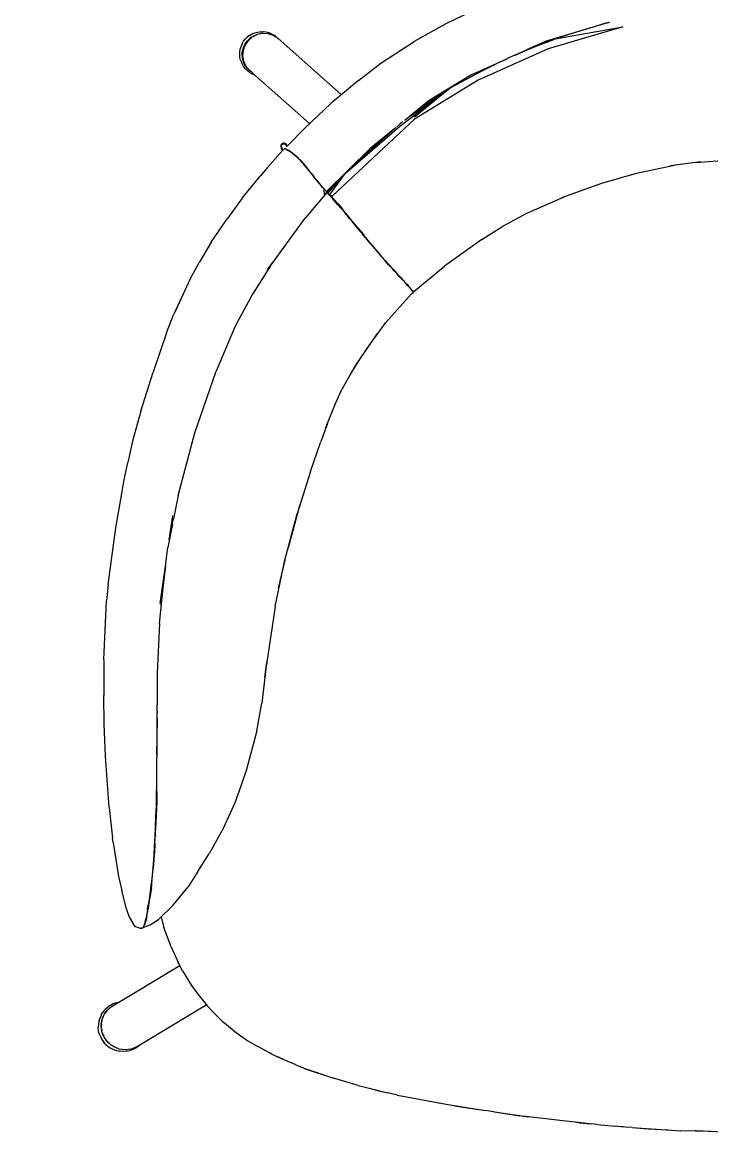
# Model space of a CAD drawing. Header units: millimetres. Extents: x 7998 to 72132, y -12523 to 5591.
# Drawn here: x 64882.3 to 64918.7, y -9556.4 to -9497.7 of the extents above; entities that cross this region are included whole.
import ezdxf
from ezdxf import colors
from ezdxf.entities.mleader import LeaderData, LeaderLine
from ezdxf.math import Vec2, Vec3

# ---------------------------------------------------------------- set-up
doc = ezdxf.new("R2010")
doc.units = ezdxf.units.MM
doc.layers.add('Xray_Furniture Temporary', color=23, linetype='Continuous', lineweight=15)
doc.layers.add('Xray_Text', color=253, linetype='Continuous', lineweight=20)
doc.styles.get("Standard").update_dxf_attribs({"font": 'arial.ttf'})

msp = doc.modelspace()

# ---------------------------------------------------------------- linework, layer by layer
at = {"layer": 'Xray_Furniture Temporary', "lineweight": 0}
for p, q in [((64906.47, -9496.94), (64904.677, -9497.801)), ((64904.677, -9497.801), (64902.997, -9498.73)), ((64913.221, -9497.742), (64909.968, -9498.71)), ((64914.018, -9497.947), (64910.078, -9499.11)), ((64910.444, -9498.59), (64914.018, -9497.947)), ((64912.458, -9497.969), (64910.7, -9498.508)), ((64913.058, -9497.784), (64912.458, -9497.969)), ((64913.098, -9497.77), (64913.058, -9497.784)), ((64913.164, -9497.75), (64913.098, -9497.77)), ((64913.164, -9497.75), (64913.206, -9497.739)), ((64913.206, -9497.739), (64913.266, -9497.725)), ((64913.294, -9497.72), (64913.266, -9497.725)), ((64913.313, -9497.715), (64913.294, -9497.72)), ((64893.905, -9498.846), (64893.98, -9498.719)), ((64893.98, -9498.719), (64894.071, -9498.603)), ((64894.202, -9498.707), (64894.051, -9498.931)), ((64894.071, -9498.603), (64894.176, -9498.5)), ((64894.101, -9498.809), (64894.189, -9498.696)), ((64894.115, -9498.818), (64894.195, -9498.701)), ((64894.202, -9498.707), (64894.115, -9498.818)), ((64894.293, -9498.41), (64894.176, -9498.5)), ((64894.189, -9498.696), (64894.291, -9498.595)), ((64894.189, -9498.696), (64894.195, -9498.701)), ((64894.195, -9498.701), (64894.233, -9498.668)), ((64894.21, -9498.699), (64894.202, -9498.707)), ((64894.217, -9498.689), (64894.21, -9498.699)), ((64894.233, -9498.668), (64894.217, -9498.689)), ((64894.291, -9498.595), (64894.233, -9498.668)), ((64894.233, -9498.668), (64894.302, -9498.608)), ((64894.302, -9498.608), (64894.246, -9498.663)), ((64894.405, -9498.508), (64894.291, -9498.595)), ((64894.291, -9498.595), (64894.372, -9498.548)), ((64894.291, -9498.595), (64894.302, -9498.608)), ((64894.301, -9498.405), (64894.293, -9498.41)), ((64894.301, -9498.405), (64894.431, -9498.33)), ((64894.357, -9498.566), (64894.302, -9498.608)), ((64894.357, -9498.566), (64894.372, -9498.548)), ((64894.372, -9498.548), (64894.41, -9498.515)), ((64894.405, -9498.508), (64894.529, -9498.437)), ((64894.41, -9498.515), (64894.405, -9498.508)), ((64894.41, -9498.515), (64894.423, -9498.508)), ((64894.439, -9498.495), (64894.423, -9498.508)), ((64894.431, -9498.33), (64894.569, -9498.272)), ((64894.66, -9498.382), (64894.439, -9498.495)), ((64894.529, -9498.437), (64894.477, -9498.476)), ((64894.529, -9498.437), (64894.66, -9498.382)), ((64894.529, -9498.437), (64894.587, -9498.42)), ((64894.534, -9498.447), (64894.529, -9498.437)), ((64894.569, -9498.272), (64894.713, -9498.233)), ((64894.66, -9498.382), (64894.668, -9498.38)), ((64894.701, -9498.363), (64894.668, -9498.38)), ((64894.987, -9498.302), (64894.701, -9498.363)), ((64894.713, -9498.233), (64894.86, -9498.213)), ((64894.88, -9498.213), (64894.86, -9498.213)), ((64894.88, -9498.213), (64895.009, -9498.212)), ((64895.276, -9498.316), (64894.987, -9498.302)), ((64895.03, -9498.212), (64895.009, -9498.212)), ((64895.178, -9498.231), (64895.03, -9498.212)), ((64895.322, -9498.27), (64895.178, -9498.231)), ((64895.549, -9498.404), (64895.276, -9498.316)), ((64895.342, -9498.277), (64895.322, -9498.27)), ((64895.342, -9498.277), (64895.48, -9498.334)), ((64895.609, -9498.41), (64895.48, -9498.334)), ((64895.787, -9498.561), (64895.549, -9498.404)), ((64895.609, -9498.41), (64895.624, -9498.42)), ((64895.624, -9498.42), (64895.742, -9498.512)), ((64895.742, -9498.512), (64895.787, -9498.561)), ((64895.787, -9498.561), (64899.147, -9501.549)), ((64901.237, -9499.879), (64902.997, -9498.73)), ((64909.968, -9498.71), (64908.935, -9499.177)), ((64910.32, -9498.638), (64909.799, -9498.83)), ((64910.02, -9498.758), (64910.32, -9498.638)), ((64910.362, -9498.623), (64910.444, -9498.59)), ((64910.482, -9498.579), (64910.444, -9498.59)), ((64910.697, -9498.499), (64910.494, -9498.574)), ((64910.638, -9498.53), (64910.494, -9498.574)), ((64910.638, -9498.53), (64910.7, -9498.508)), ((64910.875, -9498.44), (64910.697, -9498.499)), ((64910.7, -9498.508), (64911.135, -9498.363)), ((64893.775, -9499.431), (64893.778, -9499.282)), ((64893.778, -9499.282), (64893.801, -9499.133)), ((64893.801, -9499.133), (64893.805, -9499.122)), ((64893.846, -9498.981), (64893.805, -9499.122)), ((64893.905, -9498.846), (64893.846, -9498.981)), ((64893.909, -9499.341), (64893.93, -9499.201)), ((64893.909, -9499.341), (64893.934, -9499.252)), ((64893.926, -9499.342), (64893.938, -9499.202)), ((64893.947, -9499.204), (64893.926, -9499.342)), ((64893.953, -9499.214), (64893.929, -9499.495)), ((64893.93, -9499.201), (64893.97, -9499.063)), ((64893.93, -9499.201), (64893.938, -9499.202)), ((64893.938, -9499.202), (64894.035, -9498.936)), ((64893.986, -9499.069), (64893.947, -9499.204)), ((64894.051, -9498.931), (64893.953, -9499.206)), ((64893.953, -9499.206), (64893.953, -9499.214)), ((64893.97, -9499.063), (64893.955, -9499.155)), ((64894.028, -9498.932), (64893.97, -9499.063)), ((64893.97, -9499.063), (64894.018, -9498.982)), ((64893.97, -9499.063), (64893.986, -9499.069)), ((64894.043, -9498.94), (64893.986, -9499.069)), ((64894.028, -9498.932), (64894.101, -9498.809)), ((64894.035, -9498.936), (64894.028, -9498.932)), ((64894.035, -9498.936), (64894.115, -9498.818)), ((64894.051, -9498.931), (64894.043, -9498.94)), ((64894.115, -9498.818), (64894.051, -9498.931)), ((64894.101, -9498.809), (64894.063, -9498.895)), ((64894.101, -9498.809), (64894.166, -9498.743)), ((64894.115, -9498.818), (64894.101, -9498.809)), ((64910.078, -9499.11), (64906.374, -9500.78)), ((64908.341, -9499.445), (64908.938, -9499.185)), ((64908.908, -9499.189), (64908.341, -9499.445)), ((64908.935, -9499.177), (64908.908, -9499.189)), ((64909.799, -9498.83), (64908.935, -9499.177)), ((64908.938, -9499.185), (64909.801, -9498.838)), ((64909.801, -9498.838), (64910.02, -9498.758)), ((64893.79, -9499.579), (64893.775, -9499.431)), ((64893.825, -9499.723), (64893.79, -9499.579)), ((64893.83, -9499.743), (64893.825, -9499.723)), ((64893.83, -9499.743), (64893.885, -9499.883)), ((64893.956, -9500.014), (64893.885, -9499.883)), ((64893.905, -9499.483), (64893.909, -9499.341)), ((64893.905, -9499.483), (64893.92, -9499.624)), ((64893.913, -9499.483), (64893.905, -9499.483)), ((64893.926, -9499.342), (64893.909, -9499.341)), ((64893.909, -9499.341), (64893.918, -9499.434)), ((64893.913, -9499.483), (64893.926, -9499.342)), ((64893.937, -9499.621), (64893.913, -9499.483)), ((64893.92, -9499.624), (64893.922, -9499.531)), ((64893.92, -9499.624), (64893.937, -9499.621)), ((64893.953, -9499.761), (64893.92, -9499.624)), ((64893.92, -9499.624), (64893.952, -9499.709)), ((64893.926, -9499.342), (64893.922, -9499.482)), ((64893.922, -9499.482), (64893.937, -9499.621)), ((64893.929, -9499.495), (64893.976, -9499.77)), ((64893.937, -9499.621), (64893.96, -9499.718)), ((64893.96, -9499.758), (64893.937, -9499.621)), ((64893.953, -9499.761), (64893.96, -9499.758)), ((64894.004, -9499.892), (64893.953, -9499.761)), ((64894.019, -9499.884), (64893.96, -9499.758)), ((64893.976, -9499.77), (64893.98, -9499.777)), ((64893.98, -9499.777), (64894.019, -9499.884)), ((64893.98, -9499.777), (64894.086, -9500.005)), ((64894.004, -9499.892), (64893.981, -9499.803)), ((64894.019, -9499.884), (64894.004, -9499.892)), ((64894.071, -9500.014), (64894.004, -9499.892)), ((64894.004, -9499.892), (64894.057, -9499.966)), ((64894.019, -9499.884), (64894.086, -9500.005)), ((64894.078, -9500.01), (64894.019, -9499.884)), ((64900.057, -9500.786), (64901.237, -9499.879)), ((64907.327, -9499.904), (64905.987, -9500.509)), ((64907.327, -9499.904), (64906.589, -9500.274)), ((64907.358, -9499.889), (64907.327, -9499.904)), ((64907.432, -9499.862), (64907.33, -9499.912)), ((64907.87, -9499.658), (64907.358, -9499.889)), ((64907.512, -9499.826), (64907.432, -9499.862)), ((64907.512, -9499.826), (64907.87, -9499.658)), ((64907.87, -9499.658), (64907.889, -9499.649)), ((64907.889, -9499.649), (64907.902, -9499.644)), ((64907.902, -9499.644), (64907.918, -9499.636)), ((64908.32, -9499.455), (64907.918, -9499.636)), ((64893.968, -9500.031), (64893.956, -9500.014)), ((64894.057, -9500.151), (64893.968, -9500.031)), ((64894.161, -9500.259), (64894.057, -9500.151)), ((64894.078, -9500.01), (64894.071, -9500.014)), ((64894.071, -9500.014), (64894.154, -9500.127)), ((64894.094, -9500.022), (64894.078, -9500.01)), ((64894.086, -9500.005), (64894.094, -9500.022)), ((64894.094, -9500.022), (64894.099, -9500.023)), ((64894.099, -9500.023), (64894.104, -9500.034)), ((64894.109, -9500.047), (64894.104, -9500.034)), ((64894.121, -9500.053), (64894.109, -9500.047)), ((64894.154, -9500.127), (64894.109, -9500.047)), ((64894.167, -9500.115), (64894.121, -9500.053)), ((64894.154, -9500.127), (64894.167, -9500.115)), ((64894.251, -9500.227), (64894.154, -9500.127)), ((64894.154, -9500.127), (64894.224, -9500.183)), ((64894.175, -9500.27), (64894.161, -9500.259)), ((64894.211, -9500.161), (64894.167, -9500.115)), ((64894.293, -9500.363), (64894.175, -9500.27)), ((64894.224, -9500.183), (64894.211, -9500.161)), ((64894.256, -9500.221), (64894.224, -9500.183)), ((64894.251, -9500.227), (64894.256, -9500.221)), ((64894.36, -9500.313), (64894.251, -9500.227)), ((64894.272, -9500.233), (64894.256, -9500.221)), ((64894.262, -9500.214), (64894.291, -9500.247)), ((64894.272, -9500.233), (64894.291, -9500.247)), ((64894.291, -9500.247), (64894.36, -9500.313)), ((64894.422, -9500.438), (64894.293, -9500.363)), ((64894.36, -9500.313), (64894.329, -9500.281)), ((64894.362, -9500.31), (64894.36, -9500.313)), ((64894.373, -9500.32), (64894.36, -9500.313)), ((64894.36, -9500.313), (64894.369, -9500.316)), ((64894.373, -9500.32), (64894.572, -9500.502)), ((64894.434, -9500.444), (64894.422, -9500.438)), ((64894.434, -9500.444), (64894.572, -9500.502)), ((64904.933, -9501.169), (64906.593, -9500.282)), ((64906.589, -9500.274), (64905.9, -9500.644)), ((64906.593, -9500.282), (64907.33, -9499.912)), ((64894.572, -9500.502), (64894.579, -9500.504)), ((64894.579, -9500.504), (64897.466, -9503.072)), ((64900.057, -9500.786), (64898.599, -9502.008)), ((64906.374, -9500.78), (64903.016, -9502.843)), ((64905.987, -9500.509), (64903.795, -9501.856)), ((64905.693, -9500.763), (64905.9, -9500.644)), ((64902.222, -9503.219), (64904.933, -9501.169)), ((64904.933, -9501.169), (64903.012, -9502.728)), ((64903.607, -9502.093), (64904.933, -9501.169)), ((64903.795, -9501.856), (64904.673, -9501.35)), ((64904.29, -9501.618), (64904.12, -9501.728)), ((64898.599, -9502.008), (64897.238, -9503.287)), ((64903.795, -9501.856), (64902.542, -9502.874)), ((64903.795, -9501.856), (64902.703, -9502.756)), ((64903.602, -9502.086), (64903.113, -9502.444)), ((64903.118, -9502.451), (64903.607, -9502.093)), ((64904.12, -9501.728), (64903.602, -9502.086)), ((64902.7, -9502.758), (64902.633, -9502.807)), ((64902.822, -9502.669), (64902.703, -9502.756)), ((64903.113, -9502.444), (64902.83, -9502.663)), ((64903.106, -9502.46), (64902.83, -9502.663)), ((64903.106, -9502.46), (64903.118, -9502.451)), ((64897.238, -9503.287), (64896.258, -9504.285)), ((64903.016, -9502.843), (64898.659, -9506.902)), ((64899.365, -9505.688), (64902.222, -9503.219)), ((64901.983, -9503.327), (64900.653, -9504.401)), ((64901.983, -9503.327), (64901.565, -9503.7)), ((64902.02, -9503.295), (64901.983, -9503.327)), ((64902.031, -9503.285), (64902.02, -9503.295)), ((64902.252, -9503.087), (64902.077, -9503.243)), ((64902.388, -9502.987), (64902.252, -9503.087)), ((64902.542, -9502.874), (64902.486, -9502.916)), ((64901.32, -9503.911), (64900.89, -9504.291)), ((64901.558, -9503.706), (64900.895, -9504.298)), ((64901.565, -9503.7), (64901.32, -9503.911)), ((64901.565, -9503.7), (64901.568, -9503.703)), ((64895.247, -9505.401), (64896.059, -9504.481)), ((64895.951, -9504.237), (64895.949, -9504.304)), ((64895.949, -9504.304), (64895.969, -9504.373)), ((64895.974, -9504.177), (64895.951, -9504.237)), ((64895.969, -9504.373), (64895.996, -9504.437)), ((64895.969, -9504.373), (64896.014, -9504.438)), ((64896.015, -9504.132), (64895.974, -9504.177)), ((64895.988, -9504.299), (64895.99, -9504.244)), ((64896.005, -9504.356), (64895.988, -9504.299)), ((64895.99, -9504.244), (64896.008, -9504.197)), ((64895.996, -9504.437), (64896.025, -9504.5)), ((64896.032, -9504.419), (64896.005, -9504.356)), ((64896.045, -9504.412), (64896.005, -9504.356)), ((64896.008, -9504.197), (64896.038, -9504.164)), ((64896.014, -9504.438), (64896.059, -9504.481)), ((64896.07, -9504.107), (64896.015, -9504.132)), ((64896.025, -9504.5), (64896.031, -9504.513)), ((64896.033, -9504.422), (64896.032, -9504.419)), ((64896.038, -9504.164), (64896.078, -9504.145)), ((64896.087, -9504.453), (64896.045, -9504.412)), ((64896.132, -9504.104), (64896.07, -9504.107)), ((64896.078, -9504.145), (64896.126, -9504.143)), ((64896.163, -9504.384), (64896.087, -9504.453)), ((64896.095, -9504.545), (64896.093, -9504.542)), ((64896.126, -9504.143), (64896.173, -9504.159)), ((64896.194, -9504.125), (64896.132, -9504.104)), ((64896.163, -9504.384), (64896.172, -9504.389)), ((64896.172, -9504.389), (64896.168, -9504.377)), ((64896.201, -9504.408), (64896.168, -9504.377)), ((64896.173, -9504.159), (64896.215, -9504.194)), ((64896.246, -9504.17), (64896.194, -9504.125)), ((64896.205, -9504.409), (64896.201, -9504.408)), ((64896.226, -9504.418), (64896.205, -9504.409)), ((64896.215, -9504.194), (64896.245, -9504.257)), ((64896.254, -9504.432), (64896.226, -9504.418)), ((64896.226, -9504.418), (64896.299, -9504.47)), ((64896.245, -9504.257), (64896.258, -9504.285)), ((64896.245, -9504.257), (64896.254, -9504.289)), ((64896.282, -9504.242), (64896.246, -9504.17)), ((64896.288, -9504.451), (64896.254, -9504.432)), ((64896.288, -9504.255), (64896.282, -9504.242)), ((64896.295, -9504.456), (64896.288, -9504.451)), ((64896.295, -9504.456), (64896.299, -9504.47)), ((64896.299, -9504.47), (64896.349, -9504.502)), ((64896.345, -9504.485), (64896.329, -9504.475)), ((64896.349, -9504.502), (64896.345, -9504.485)), ((64896.385, -9504.495), (64896.353, -9504.47)), ((64896.427, -9504.538), (64896.376, -9504.505)), ((64896.411, -9504.545), (64896.376, -9504.519)), ((64896.385, -9504.495), (64896.396, -9504.506)), ((64896.45, -9504.544), (64896.396, -9504.506)), ((64896.463, -9504.58), (64896.411, -9504.545)), ((64896.435, -9504.544), (64896.427, -9504.538)), ((64896.435, -9504.544), (64896.443, -9504.556)), ((64896.443, -9504.544), (64896.45, -9504.544)), ((64896.443, -9504.556), (64896.46, -9504.564)), ((64896.461, -9504.568), (64896.443, -9504.556)), ((64896.586, -9504.646), (64896.45, -9504.544)), ((64896.482, -9504.576), (64896.46, -9504.564)), ((64896.484, -9504.589), (64896.461, -9504.572)), ((64896.464, -9504.585), (64896.463, -9504.58)), ((64896.466, -9504.583), (64896.463, -9504.58)), ((64896.484, -9504.589), (64896.466, -9504.583)), ((64896.484, -9504.589), (64896.471, -9504.591)), ((64896.54, -9504.618), (64896.482, -9504.576)), ((64896.495, -9504.599), (64896.488, -9504.593)), ((64896.525, -9504.625), (64896.495, -9504.599)), ((64900.653, -9504.401), (64898.373, -9506.645)), ((64900.89, -9504.291), (64900.47, -9504.674)), ((64900.475, -9504.681), (64900.895, -9504.298)), ((64896.525, -9504.625), (64896.53, -9504.629)), ((64896.53, -9504.629), (64896.536, -9504.634)), ((64896.541, -9504.643), (64896.536, -9504.634)), ((64896.546, -9504.623), (64896.54, -9504.618)), ((64896.586, -9504.671), (64896.541, -9504.643)), ((64896.586, -9504.646), (64896.546, -9504.623)), ((64896.603, -9504.681), (64896.586, -9504.671)), ((64896.601, -9504.664), (64896.59, -9504.654)), ((64896.59, -9504.654), (64896.603, -9504.681)), ((64896.664, -9504.714), (64896.601, -9504.664)), ((64896.603, -9504.681), (64896.607, -9504.693)), ((64896.648, -9504.72), (64896.607, -9504.693)), ((64896.711, -9504.773), (64896.648, -9504.72)), ((64896.727, -9504.766), (64896.664, -9504.714)), ((64896.664, -9504.714), (64896.761, -9504.778)), ((64896.776, -9504.829), (64896.711, -9504.773)), ((64896.791, -9504.823), (64896.727, -9504.766)), ((64896.761, -9504.778), (64896.857, -9504.883)), ((64896.842, -9504.89), (64896.776, -9504.829)), ((64896.857, -9504.883), (64896.791, -9504.823)), ((64896.91, -9504.956), (64896.842, -9504.89)), ((64896.925, -9504.949), (64896.857, -9504.883)), ((64896.98, -9505.026), (64896.91, -9504.956)), ((64896.953, -9504.977), (64896.925, -9504.949)), ((64896.953, -9504.977), (64897.039, -9505.066)), ((64897.052, -9505.103), (64896.98, -9505.026)), ((64897.068, -9505.097), (64897.039, -9505.066)), ((64897.127, -9505.186), (64897.052, -9505.103)), ((64897.143, -9505.18), (64897.068, -9505.097)), ((64897.206, -9505.277), (64897.127, -9505.186)), ((64897.221, -9505.27), (64897.143, -9505.18)), ((64897.174, -9505.206), (64897.143, -9505.18)), ((64900.119, -9505.003), (64899.878, -9505.218)), ((64900.47, -9504.674), (64900.119, -9505.003)), ((64900.475, -9504.681), (64900.119, -9505.003)), ((64918.137, -9505.095), (64916.667, -9505.294)), ((64917.889, -9505.129), (64919.491, -9505.014)), ((64895.247, -9505.401), (64894.864, -9505.857)), ((64897.221, -9505.27), (64897.174, -9505.206)), ((64897.288, -9505.374), (64897.206, -9505.277)), ((64897.262, -9505.318), (64897.221, -9505.27)), ((64897.786, -9505.987), (64897.262, -9505.318)), ((64897.372, -9505.477), (64897.288, -9505.374)), ((64897.458, -9505.584), (64897.372, -9505.477)), ((64897.544, -9505.692), (64897.458, -9505.584)), ((64897.544, -9505.692), (64897.712, -9505.905)), ((64898.532, -9506.824), (64899.365, -9505.688)), ((64898.864, -9506.23), (64899.365, -9505.688)), ((64899.09, -9506.008), (64899.365, -9505.688)), ((64899.878, -9505.218), (64899.365, -9505.688)), ((64899.878, -9505.218), (64899.883, -9505.221)), ((64912.921, -9506.222), (64914.75, -9505.691)), ((64914.75, -9505.691), (64916.667, -9505.294)), ((64917.058, -9505.241), (64916.496, -9505.329)), ((64893.914, -9507.014), (64894.864, -9505.857)), ((64897.778, -9505.995), (64897.712, -9505.905)), ((64897.786, -9505.987), (64897.778, -9505.995)), ((64897.791, -9506.005), (64897.778, -9505.995)), ((64897.843, -9506.057), (64897.786, -9505.987)), ((64897.862, -9506.094), (64897.791, -9506.005)), ((64897.855, -9506.102), (64897.862, -9506.094)), ((64897.866, -9506.099), (64897.862, -9506.094)), ((64897.936, -9506.185), (64897.866, -9506.099)), ((64898.151, -9506.425), (64897.869, -9506.088)), ((64898, -9506.262), (64897.936, -9506.185)), ((64898.058, -9506.332), (64898, -9506.262)), ((64898.112, -9506.394), (64898.058, -9506.332)), ((64898.468, -9506.663), (64898.864, -9506.23)), ((64898.746, -9506.346), (64898.634, -9506.458)), ((64898.665, -9506.492), (64899.047, -9506.051)), ((64898.864, -9506.23), (64898.746, -9506.346)), ((64898.774, -9506.377), (64898.998, -9506.138)), ((64898.998, -9506.138), (64899.157, -9505.972)), ((64899.231, -9505.871), (64899.09, -9506.008)), ((64910.807, -9506.975), (64912.921, -9506.222)), ((64898.381, -9506.715), (64897.233, -9508.069)), ((64898.16, -9506.45), (64898.112, -9506.394)), ((64898.367, -9506.654), (64898.151, -9506.425)), ((64898.233, -9506.548), (64898.16, -9506.45)), ((64898.26, -9506.857), (64898.233, -9506.548)), ((64898.376, -9506.678), (64898.28, -9506.833)), ((64898.28, -9506.833), (64898.39, -9506.688)), ((64898.373, -9506.645), (64898.367, -9506.654)), ((64898.403, -9506.684), (64898.367, -9506.654)), ((64898.403, -9506.684), (64898.373, -9506.645)), ((64898.39, -9506.688), (64898.376, -9506.678)), ((64898.381, -9506.715), (64898.437, -9506.736)), ((64898.381, -9506.715), (64898.404, -9506.74)), ((64898.458, -9506.678), (64898.403, -9506.684)), ((64898.437, -9506.736), (64898.404, -9506.74)), ((64898.404, -9506.74), (64898.425, -9506.756)), ((64898.425, -9506.756), (64898.437, -9506.736)), ((64898.501, -9506.844), (64898.425, -9506.756)), ((64898.447, -9506.733), (64898.451, -9506.732)), ((64898.451, -9506.732), (64898.626, -9506.532)), ((64898.451, -9506.729), (64898.458, -9506.678)), ((64898.451, -9506.732), (64898.451, -9506.729)), ((64898.454, -9506.674), (64898.463, -9506.667)), ((64898.458, -9506.678), (64898.454, -9506.674)), ((64898.463, -9506.667), (64898.458, -9506.678)), ((64898.474, -9506.644), (64898.468, -9506.663)), ((64898.53, -9506.567), (64898.474, -9506.644)), ((64898.699, -9507.042), (64898.501, -9506.844)), ((64898.634, -9506.458), (64898.53, -9506.567)), ((64898.532, -9506.824), (64898.659, -9506.902)), ((64898.604, -9506.914), (64898.532, -9506.824)), ((64898.655, -9506.969), (64898.604, -9506.914)), ((64898.626, -9506.532), (64898.665, -9506.492)), ((64898.665, -9506.492), (64898.774, -9506.377)), ((64908.918, -9507.818), (64911.047, -9506.89)), ((64893.914, -9507.014), (64893.136, -9508.09)), ((64898.716, -9507.036), (64898.655, -9506.969)), ((64898.949, -9507.358), (64898.699, -9507.042)), ((64898.77, -9507.122), (64898.699, -9507.042)), ((64898.87, -9507.21), (64898.716, -9507.036)), ((64898.995, -9507.335), (64898.716, -9507.036)), ((64898.853, -9507.216), (64898.77, -9507.122)), ((64898.949, -9507.358), (64898.77, -9507.122)), ((64898.95, -9507.328), (64898.853, -9507.216)), ((64898.966, -9507.322), (64898.87, -9507.21)), ((64898.949, -9507.358), (64899.335, -9507.782)), ((64899.184, -9507.604), (64898.95, -9507.328)), ((64899.077, -9507.452), (64898.966, -9507.322)), ((64898.995, -9507.335), (64899.2, -9507.598)), ((64899.2, -9507.598), (64899.077, -9507.452)), ((64893.006, -9508.265), (64893.136, -9508.09)), ((64895.4, -9510.593), (64897.233, -9508.069)), ((64899.197, -9507.62), (64899.184, -9507.604)), ((64899.197, -9507.62), (64899.335, -9507.782)), ((64899.333, -9507.756), (64899.2, -9507.598)), ((64899.471, -9507.922), (64899.333, -9507.756)), ((64899.409, -9507.873), (64899.335, -9507.782)), ((64899.455, -9507.928), (64899.409, -9507.873)), ((64899.598, -9508.1), (64899.455, -9507.928)), ((64899.614, -9508.093), (64899.471, -9507.922)), ((64899.741, -9508.273), (64899.598, -9508.1)), ((64899.757, -9508.267), (64899.614, -9508.093)), ((64907.678, -9508.494), (64908.918, -9507.818)), ((64892.262, -9509.348), (64893.006, -9508.265)), ((64899.787, -9508.336), (64899.741, -9508.273)), ((64899.757, -9508.267), (64899.893, -9508.428)), ((64899.882, -9508.445), (64899.787, -9508.336)), ((64899.787, -9508.336), (64900.05, -9508.67)), ((64900.019, -9508.612), (64899.882, -9508.445)), ((64899.898, -9508.438), (64899.893, -9508.428)), ((64900.035, -9508.605), (64899.898, -9508.438)), ((64900.332, -9508.941), (64899.898, -9508.438)), ((64900.019, -9508.612), (64900.273, -9508.924)), ((64900.332, -9508.941), (64900.035, -9508.605)), ((64900.035, -9508.605), (64900.289, -9508.918)), ((64900.05, -9508.67), (64900.059, -9508.679)), ((64900.059, -9508.679), (64900.118, -9508.762)), ((64906.568, -9509.195), (64907.678, -9508.494)), ((64900.443, -9509.132), (64900.273, -9508.924)), ((64900.319, -9508.961), (64900.289, -9508.918)), ((64900.319, -9508.961), (64900.358, -9509.003)), ((64900.336, -9509.001), (64900.465, -9509.14)), ((64900.358, -9509.003), (64900.362, -9509.008)), ((64900.362, -9509.008), (64900.447, -9509.098)), ((64900.413, -9509.07), (64900.518, -9509.198)), ((64900.453, -9509.107), (64900.447, -9509.098)), ((64900.522, -9509.229), (64900.468, -9509.163)), ((64900.473, -9509.144), (64900.483, -9509.147)), ((64900.518, -9509.198), (64900.529, -9509.21)), ((64900.635, -9509.367), (64900.522, -9509.229)), ((64900.538, -9509.223), (64900.529, -9509.21)), ((64900.669, -9509.38), (64900.538, -9509.223)), ((64906.568, -9509.195), (64904.6, -9510.603)), ((64892.262, -9509.348), (64891.719, -9510.273)), ((64900.653, -9509.386), (64900.635, -9509.367)), ((64900.699, -9509.441), (64900.653, -9509.386)), ((64900.806, -9509.544), (64900.669, -9509.38)), ((64900.699, -9509.441), (64901.326, -9510.169)), ((64900.955, -9509.718), (64900.806, -9509.544)), ((64900.955, -9509.718), (64901.001, -9509.766)), ((64901.087, -9509.872), (64901.001, -9509.766)), ((64901.087, -9509.872), (64901.005, -9509.796)), ((64891.171, -9511.27), (64891.632, -9510.425)), ((64891.719, -9510.273), (64891.632, -9510.425)), ((64895.792, -9510.053), (64895.23, -9510.78)), ((64901.088, -9509.893), (64901.136, -9509.937)), ((64901.117, -9509.906), (64901.112, -9509.894)), ((64901.173, -9509.97), (64901.117, -9509.906)), ((64901.173, -9509.97), (64901.136, -9509.937)), ((64901.296, -9510.11), (64901.178, -9509.974)), ((64901.486, -9510.325), (64901.296, -9510.11)), ((64901.47, -9510.331), (64901.326, -9510.169)), ((64901.666, -9510.551), (64901.47, -9510.331)), ((64901.47, -9510.331), (64901.579, -9510.462)), ((64901.682, -9510.545), (64901.486, -9510.325)), ((64901.579, -9510.462), (64901.666, -9510.551)), ((64895.4, -9510.593), (64894.449, -9512.092)), ((64901.863, -9510.77), (64901.666, -9510.551)), ((64901.879, -9510.764), (64901.682, -9510.545)), ((64901.934, -9510.852), (64901.863, -9510.77)), ((64902.072, -9510.978), (64901.879, -9510.764)), ((64902.021, -9510.912), (64901.879, -9510.764)), ((64901.934, -9510.852), (64901.956, -9510.875)), ((64901.956, -9510.875), (64901.967, -9510.886)), ((64901.967, -9510.886), (64901.971, -9510.889)), ((64901.971, -9510.889), (64902.148, -9511.07)), ((64902.072, -9510.978), (64902.021, -9510.912)), ((64902.056, -9510.984), (64902.06, -9510.991)), ((64902.06, -9510.991), (64902.088, -9511.02)), ((64902.17, -9511.086), (64902.072, -9510.978)), ((64902.088, -9511.02), (64902.096, -9511.031)), ((64902.096, -9511.031), (64902.139, -9511.071)), ((64902.985, -9511.953), (64904.6, -9510.603)), ((64890.977, -9511.688), (64891.171, -9511.27)), ((64902.139, -9511.071), (64902.312, -9511.251)), ((64902.24, -9511.187), (64902.139, -9511.071)), ((64902.148, -9511.07), (64902.17, -9511.086)), ((64902.192, -9511.107), (64902.17, -9511.086)), ((64902.256, -9511.181), (64902.192, -9511.107)), ((64902.409, -9511.372), (64902.24, -9511.187)), ((64902.302, -9511.231), (64902.256, -9511.181)), ((64902.302, -9511.231), (64902.32, -9511.251)), ((64902.312, -9511.251), (64902.425, -9511.366)), ((64902.425, -9511.366), (64902.32, -9511.251)), ((64902.558, -9511.536), (64902.409, -9511.372)), ((64902.425, -9511.366), (64902.466, -9511.414)), ((64902.466, -9511.414), (64902.473, -9511.415)), ((64902.574, -9511.53), (64902.473, -9511.415)), ((64902.638, -9511.626), (64902.558, -9511.536)), ((64902.561, -9511.507), (64902.574, -9511.53)), ((64902.574, -9511.53), (64902.582, -9511.539)), ((64902.582, -9511.539), (64902.6, -9511.558)), ((64902.6, -9511.558), (64902.606, -9511.559)), ((64902.606, -9511.559), (64902.619, -9511.57)), ((64902.619, -9511.57), (64902.698, -9511.666)), ((64902.683, -9511.671), (64902.638, -9511.626)), ((64902.645, -9511.62), (64902.783, -9511.779)), ((64890.97, -9511.703), (64890.274, -9513.191)), ((64890.97, -9511.703), (64890.38, -9512.978)), ((64890.977, -9511.688), (64890.97, -9511.703)), ((64894.449, -9512.092), (64893.53, -9513.792)), ((64901.499, -9513.599), (64902.848, -9512.067)), ((64902.783, -9511.779), (64902.683, -9511.671)), ((64902.698, -9511.666), (64902.713, -9511.682)), ((64902.713, -9511.682), (64902.718, -9511.684)), ((64902.719, -9511.689), (64902.718, -9511.684)), ((64902.797, -9511.774), (64902.719, -9511.689)), ((64902.783, -9511.779), (64902.839, -9511.836)), ((64902.809, -9511.814), (64902.783, -9511.779)), ((64902.797, -9511.774), (64902.804, -9511.784)), ((64902.804, -9511.784), (64902.809, -9511.786)), ((64902.821, -9511.8), (64902.809, -9511.786)), ((64902.839, -9511.836), (64902.809, -9511.814)), ((64902.872, -9511.855), (64902.821, -9511.8)), ((64902.932, -9511.953), (64902.839, -9511.836)), ((64902.848, -9512.067), (64902.955, -9511.983)), ((64902.858, -9511.86), (64902.854, -9511.855)), ((64902.884, -9511.893), (64902.858, -9511.86)), ((64902.872, -9511.855), (64902.872, -9511.862)), ((64902.872, -9511.862), (64902.877, -9511.864)), ((64902.877, -9511.864), (64902.917, -9511.914)), ((64902.891, -9511.874), (64902.877, -9511.864)), ((64902.909, -9511.913), (64902.884, -9511.893)), ((64902.891, -9511.874), (64902.985, -9511.953)), ((64902.921, -9511.91), (64902.891, -9511.874)), ((64902.935, -9511.94), (64902.909, -9511.913)), ((64902.935, -9511.948), (64902.909, -9511.913)), ((64902.917, -9511.914), (64902.922, -9511.916)), ((64902.922, -9511.916), (64902.921, -9511.91)), ((64902.922, -9511.916), (64902.945, -9511.941)), ((64902.922, -9511.916), (64902.935, -9511.94)), ((64902.935, -9511.94), (64902.935, -9511.948)), ((64902.935, -9511.948), (64902.955, -9511.983)), ((64902.985, -9511.953), (64902.945, -9511.941)), ((64889.909, -9514.133), (64890.274, -9513.191)), ((64893.53, -9513.792), (64892.54, -9516.164)), ((64900.471, -9515.005), (64901.499, -9513.599)), ((64889.909, -9514.133), (64889.193, -9516.214)), ((64901.042, -9514.178), (64899.888, -9515.85)), ((64899.629, -9516.322), (64900.259, -9515.312)), ((64888.557, -9518.287), (64889.193, -9516.214)), ((64891.4, -9519.422), (64892.54, -9516.164)), ((64899.888, -9515.85), (64899.18, -9517.14)), ((64898.84, -9517.875), (64899.18, -9517.14)), ((64898.311, -9519.18), (64898.84, -9517.875)), ((64888.557, -9518.287), (64888.11, -9519.861)), ((64898.408, -9518.94), (64898.043, -9519.931)), ((64890.519, -9522.743), (64891.4, -9519.422)), ((64888.11, -9519.861), (64887.86, -9520.987)), ((64897.514, -9521.478), (64898.043, -9519.931)), ((64887.657, -9522.005), (64887.86, -9520.987)), ((64897.514, -9521.478), (64896.817, -9523.712)), ((64887.561, -9522.527), (64887.657, -9522.005)), ((64887.227, -9524.455), (64887.561, -9522.527)), ((64890.519, -9522.743), (64890.274, -9523.982)), ((64896.348, -9525.484), (64896.953, -9523.276)), ((64890.056, -9525.085), (64890.237, -9523.806)), ((64896.167, -9526.166), (64896.817, -9523.712)), ((64886.823, -9527.451), (64887.227, -9524.455)), ((64890.223, -9524.242), (64889.974, -9525.498)), ((64890.223, -9524.242), (64890.242, -9524.137)), ((64890.242, -9524.137), (64890.274, -9523.982)), ((64889.91, -9526.048), (64889.974, -9525.498)), ((64889.876, -9526.357), (64889.91, -9526.048)), ((64895.655, -9528.616), (64896.167, -9526.166)), ((64896.167, -9526.166), (64895.812, -9527.643)), ((64889.58, -9528.444), (64889.876, -9526.357)), ((64889.63, -9528.541), (64889.864, -9526.437)), ((64889.738, -9527.439), (64889.832, -9526.666)), ((64889.747, -9527.44), (64889.864, -9526.437)), ((64886.823, -9527.451), (64886.739, -9528.303)), ((64889.528, -9529.504), (64889.747, -9527.44)), ((64889.661, -9528.189), (64889.738, -9527.439)), ((64886.6, -9531.423), (64886.739, -9528.303)), ((64889.63, -9528.541), (64889.661, -9528.189)), ((64895.655, -9528.616), (64895.162, -9531.903)), ((64889.528, -9529.504), (64889.407, -9532.109)), ((64886.6, -9531.423), (64886.594, -9533.32)), ((64895.108, -9532.357), (64895.213, -9531.56)), ((64889.407, -9532.109), (64889.407, -9533.794)), ((64895.162, -9531.903), (64894.945, -9533.727)), ((64886.613, -9534.836), (64886.594, -9533.32)), ((64889.405, -9533.994), (64889.407, -9533.794)), ((64894.672, -9535.18), (64894.945, -9533.727)), ((64889.406, -9534.524), (64889.38, -9536.476)), ((64889.407, -9534.147), (64889.405, -9533.994)), ((64889.405, -9534.354), (64889.407, -9534.209)), ((64889.406, -9534.524), (64889.405, -9534.354)), ((64889.406, -9535.701), (64889.406, -9534.524)), ((64889.407, -9534.147), (64889.407, -9534.209)), ((64886.677, -9536.523), (64886.613, -9534.836)), ((64889.407, -9536.26), (64889.406, -9535.701)), ((64894.672, -9535.18), (64894.129, -9537.222)), ((64889.404, -9536.868), (64889.406, -9536.286)), ((64889.406, -9536.286), (64889.407, -9536.26)), ((64886.869, -9539.24), (64886.677, -9536.523)), ((64889.4, -9537.447), (64889.404, -9536.868)), ((64889.394, -9538.021), (64889.4, -9537.447)), ((64889.401, -9537.858), (64889.4, -9537.447)), ((64894.129, -9537.222), (64893.837, -9538.105)), ((64889.384, -9538.591), (64889.394, -9538.021)), ((64889.394, -9538.021), (64889.401, -9537.858)), ((64889.408, -9538.932), (64889.401, -9537.858)), ((64889.369, -9539.155), (64889.384, -9538.591)), ((64893.837, -9538.105), (64893.522, -9538.984)), ((64889.351, -9539.694), (64889.369, -9539.155)), ((64889.36, -9540.053), (64889.408, -9538.932)), ((64889.36, -9539.711), (64889.369, -9539.155)), ((64893.522, -9538.984), (64893.28, -9539.54)), ((64886.869, -9539.24), (64887.051, -9540.853)), ((64889.317, -9540.693), (64889.36, -9539.711)), ((64889.329, -9540.252), (64889.351, -9539.71)), ((64889.357, -9539.782), (64889.35, -9539.743)), ((64889.351, -9539.701), (64889.351, -9539.694)), ((64889.351, -9539.71), (64889.351, -9539.701)), ((64893.28, -9539.54), (64892.893, -9540.348)), ((64889.298, -9541.125), (64889.36, -9540.053)), ((64889.304, -9540.777), (64889.329, -9540.252)), ((64892.893, -9540.348), (64892.176, -9541.652)), ((64887.082, -9541.093), (64887.051, -9540.853)), ((64889.276, -9541.281), (64889.304, -9540.777)), ((64889.298, -9541.125), (64889.313, -9540.778)), ((64889.317, -9540.693), (64889.313, -9540.778)), ((64887.082, -9541.093), (64887.369, -9542.891)), ((64889.246, -9541.761), (64889.276, -9541.281)), ((64889.285, -9541.282), (64889.255, -9541.761)), ((64889.298, -9541.125), (64889.285, -9541.282)), ((64889.213, -9542.211), (64889.246, -9541.761)), ((64889.255, -9541.761), (64889.222, -9542.212)), ((64891.558, -9542.628), (64892.176, -9541.652)), ((64889.11, -9543.36), (64889.203, -9542.471)), ((64889.14, -9543.011), (64889.178, -9542.63)), ((64889.178, -9542.63), (64889.213, -9542.211)), ((64889.201, -9542.46), (64889.194, -9542.434)), ((64889.203, -9542.471), (64889.2, -9542.468)), ((64889.222, -9542.212), (64889.201, -9542.46)), ((64889.201, -9542.46), (64889.214, -9542.365)), ((64889.214, -9542.365), (64889.222, -9542.212)), ((64891.558, -9542.628), (64891.048, -9543.428)), ((64887.369, -9542.891), (64887.545, -9543.634)), ((64889.101, -9543.359), (64889.14, -9543.011)), ((64889.111, -9543.492), (64889.144, -9543.032)), ((64889.144, -9543.032), (64889.14, -9543.011)), ((64889.151, -9542.905), (64889.155, -9542.928)), ((64889.161, -9542.874), (64889.156, -9542.851)), ((64887.792, -9544.598), (64887.545, -9543.634)), ((64889.022, -9543.954), (64889.062, -9543.673)), ((64889.039, -9543.904), (64889.031, -9543.955)), ((64889.11, -9543.36), (64889.039, -9543.904)), ((64889.111, -9543.492), (64889.039, -9543.904)), ((64889.062, -9543.673), (64889.101, -9543.359)), ((64890.256, -9544.409), (64891.048, -9543.428)), ((64888.91, -9544.617), (64888.946, -9544.425)), ((64888.955, -9544.426), (64888.919, -9544.618)), ((64888.946, -9544.425), (64888.983, -9544.204)), ((64888.953, -9544.565), (64889.014, -9544.087)), ((64888.992, -9544.206), (64888.955, -9544.426)), ((64888.983, -9544.204), (64889.022, -9543.954)), ((64889.014, -9544.087), (64888.992, -9544.206)), ((64889.031, -9543.955), (64889.014, -9544.087)), ((64889.478, -9545.154), (64890.256, -9544.409)), ((64887.958, -9545.056), (64887.792, -9544.598)), ((64887.958, -9545.056), (64888.14, -9545.395)), ((64888.861, -9544.972), (64888.808, -9545.25)), ((64888.831, -9545.038), (64888.811, -9545.12)), ((64888.85, -9544.937), (64888.831, -9545.038)), ((64888.901, -9544.664), (64888.85, -9544.937)), ((64888.857, -9544.922), (64888.85, -9544.937)), ((64888.887, -9544.783), (64888.857, -9544.922)), ((64888.861, -9544.972), (64888.953, -9544.565)), ((64888.919, -9544.618), (64888.887, -9544.783)), ((64888.901, -9544.664), (64888.91, -9544.617)), ((64889.618, -9545.035), (64889.587, -9545.049)), ((64889.619, -9545.039), (64889.587, -9545.049)), ((64889.619, -9545.039), (64889.769, -9545.58)), ((64888.268, -9545.545), (64888.14, -9545.395)), ((64888.498, -9545.618), (64888.268, -9545.545)), ((64888.498, -9545.618), (64888.584, -9545.613)), ((64888.587, -9545.624), (64888.584, -9545.613)), ((64888.587, -9545.624), (64888.599, -9545.612)), ((64888.61, -9545.627), (64888.587, -9545.624)), ((64888.61, -9545.627), (64888.605, -9545.618)), ((64888.61, -9545.627), (64888.65, -9545.609)), ((64888.65, -9545.609), (64888.754, -9545.388)), ((64888.65, -9545.609), (64888.749, -9545.565)), ((64888.694, -9545.516), (64888.759, -9545.448)), ((64889.01, -9545.468), (64888.749, -9545.565)), ((64888.754, -9545.388), (64888.811, -9545.12)), ((64888.759, -9545.448), (64888.811, -9545.255)), ((64888.782, -9545.291), (64888.773, -9545.296)), ((64888.78, -9545.266), (64888.808, -9545.25)), ((64888.808, -9545.25), (64888.811, -9545.255)), ((64889.01, -9545.468), (64889.478, -9545.154)), ((64890.161, -9546.6), (64889.769, -9545.58)), ((64890.161, -9546.6), (64890.523, -9547.442)), ((64887.038, -9549.744), (64890.606, -9547.6)), ((64890.754, -9547.877), (64890.523, -9547.442)), ((64890.754, -9547.877), (64891.223, -9548.653)), ((64891.223, -9548.653), (64891.502, -9549.045)), ((64891.502, -9549.045), (64892.07, -9549.753)), ((64886.924, -9549.713), (64886.788, -9549.809)), ((64886.942, -9549.703), (64886.924, -9549.713)), ((64887.089, -9549.627), (64886.942, -9549.703)), ((64886.954, -9549.81), (64887.038, -9549.744)), ((64887.246, -9549.571), (64887.089, -9549.627)), ((64887.26, -9549.567), (64887.246, -9549.571)), ((64887.26, -9549.567), (64887.372, -9549.543)), ((64888.325, -9551.893), (64892.01, -9549.679)), ((64892.402, -9550.101), (64892.07, -9549.753)), ((64886.447, -9550.228), (64886.379, -9550.379)), ((64886.457, -9550.208), (64886.447, -9550.228)), ((64886.457, -9550.208), (64886.545, -9550.067)), ((64886.5, -9550.46), (64886.591, -9550.22)), ((64886.5, -9550.46), (64886.531, -9550.356)), ((64886.531, -9550.356), (64886.523, -9550.398)), ((64886.591, -9550.22), (64886.531, -9550.356)), ((64886.531, -9550.356), (64886.555, -9550.316)), ((64886.531, -9550.356), (64886.538, -9550.359)), ((64886.65, -9549.938), (64886.545, -9550.067)), ((64886.602, -9550.194), (64886.789, -9549.939)), ((64886.677, -9550.081), (64886.635, -9550.149)), ((64886.667, -9549.922), (64886.65, -9549.938)), ((64886.677, -9550.081), (64886.664, -9550.11)), ((64886.788, -9549.809), (64886.667, -9549.922)), ((64886.75, -9549.993), (64886.677, -9550.081)), ((64886.677, -9550.081), (64886.702, -9550.057)), ((64886.68, -9550.083), (64886.677, -9550.081)), ((64886.789, -9549.939), (64886.855, -9549.887)), ((64886.855, -9549.887), (64886.889, -9549.855)), ((64886.889, -9549.855), (64886.877, -9549.87)), ((64886.954, -9549.81), (64886.889, -9549.855)), ((64886.889, -9549.855), (64886.909, -9549.845)), ((64886.889, -9549.855), (64886.892, -9549.859)), ((64892.91, -9550.586), (64892.402, -9550.101)), ((64886.305, -9550.701), (64886.3, -9550.868)), ((64886.3, -9550.868), (64886.301, -9550.881)), ((64886.317, -9551.043), (64886.301, -9550.881)), ((64886.332, -9550.537), (64886.305, -9550.701)), ((64886.379, -9550.379), (64886.332, -9550.537)), ((64886.455, -9550.807), (64886.485, -9550.507)), ((64886.46, -9550.663), (64886.455, -9550.807)), ((64886.455, -9550.811), (64886.455, -9550.807)), ((64886.455, -9550.811), (64886.455, -9550.821)), ((64886.455, -9550.821), (64886.47, -9550.979)), ((64886.506, -9551.131), (64886.455, -9550.821)), ((64886.485, -9550.507), (64886.46, -9550.663)), ((64886.46, -9550.663), (64886.475, -9550.61)), ((64886.46, -9550.663), (64886.465, -9550.716)), ((64886.47, -9550.664), (64886.46, -9550.663)), ((64886.47, -9550.979), (64886.472, -9550.917)), ((64886.485, -9550.507), (64886.488, -9550.491)), ((64893.471, -9551.049), (64892.91, -9550.586)), ((64886.354, -9551.203), (64886.317, -9551.043)), ((64886.354, -9551.203), (64886.41, -9551.357)), ((64886.41, -9551.357), (64886.485, -9551.502)), ((64886.47, -9550.979), (64886.481, -9550.977)), ((64886.506, -9551.131), (64886.47, -9550.979)), ((64886.47, -9550.979), (64886.49, -9551.035)), ((64886.485, -9551.502), (64886.579, -9551.637)), ((64886.506, -9551.131), (64886.561, -9551.284)), ((64886.634, -9551.425), (64886.506, -9551.131)), ((64886.561, -9551.284), (64886.547, -9551.225)), ((64886.57, -9551.279), (64886.561, -9551.284)), ((64886.561, -9551.284), (64886.634, -9551.425)), ((64886.561, -9551.284), (64886.594, -9551.333)), ((64886.637, -9551.43), (64886.634, -9551.425)), ((64886.642, -9551.437), (64886.725, -9551.556)), ((64886.839, -9551.688), (64886.642, -9551.437)), ((64886.725, -9551.556), (64886.702, -9551.513)), ((64893.471, -9551.049), (64894.212, -9551.573)), ((64886.688, -9551.758), (64886.579, -9551.637)), ((64886.696, -9551.765), (64886.688, -9551.758)), ((64886.696, -9551.765), (64886.822, -9551.874)), ((64886.725, -9551.556), (64886.731, -9551.551)), ((64886.809, -9551.65), (64886.725, -9551.556)), ((64886.725, -9551.556), (64886.759, -9551.587)), ((64886.822, -9551.874), (64886.961, -9551.966)), ((64886.907, -9551.74), (64886.839, -9551.688)), ((64886.907, -9551.74), (64886.951, -9551.778)), ((64886.951, -9551.778), (64886.938, -9551.763)), ((64886.953, -9551.775), (64886.951, -9551.778)), ((64886.951, -9551.778), (64886.993, -9551.805)), ((64886.951, -9551.778), (64886.968, -9551.786)), ((64886.961, -9551.966), (64887.11, -9552.038)), ((64887.098, -9551.886), (64886.993, -9551.805)), ((64887.398, -9552.011), (64887.098, -9551.886)), ((64887.11, -9552.038), (64887.267, -9552.09)), ((64887.288, -9552.094), (64887.267, -9552.09)), ((64887.288, -9552.094), (64887.429, -9552.122)), ((64887.716, -9552.055), (64887.398, -9552.011)), ((64887.452, -9552.126), (64887.429, -9552.122)), ((64887.618, -9552.136), (64887.452, -9552.126)), ((64887.783, -9552.123), (64887.618, -9552.136)), ((64888.033, -9552.015), (64887.716, -9552.055)), ((64887.806, -9552.12), (64887.783, -9552.123)), ((64887.806, -9552.12), (64887.969, -9552.085)), ((64888.125, -9552.029), (64887.969, -9552.085)), ((64888.325, -9551.893), (64888.033, -9552.015)), ((64888.125, -9552.029), (64888.144, -9552.021)), ((64888.144, -9552.021), (64888.291, -9551.945)), ((64888.291, -9551.945), (64888.427, -9551.849)), ((64888.427, -9551.849), (64888.439, -9551.839)), ((64888.484, -9551.797), (64888.439, -9551.839)), ((64894.212, -9551.573), (64894.695, -9551.857)), ((64895.349, -9552.212), (64894.695, -9551.857)), ((64895.349, -9552.212), (64895.355, -9552.215)), ((64895.365, -9552.219), (64895.355, -9552.215)), ((64895.365, -9552.219), (64895.377, -9552.225)), ((64895.499, -9552.297), (64895.377, -9552.225)), ((64896.076, -9552.563), (64895.499, -9552.297)), ((64895.801, -9552.43), (64895.786, -9552.423)), ((64895.801, -9552.43), (64896.08, -9552.553)), ((64896.705, -9552.833), (64896.076, -9552.563)), ((64896.705, -9552.833), (64896.956, -9552.944)), ((64897.013, -9552.965), (64896.956, -9552.944)), ((64897.162, -9553.028), (64897.013, -9552.965)), ((64897.186, -9553.036), (64897.162, -9553.028)), ((64898.538, -9553.507), (64897.186, -9553.036)), ((64897.186, -9553.036), (64897.873, -9553.27)), ((64897.898, -9553.279), (64897.873, -9553.27)), ((64897.898, -9553.279), (64898.725, -9553.56)), ((64898.725, -9553.56), (64898.538, -9553.507)), ((64899.201, -9553.7), (64898.725, -9553.56)), ((64900.041, -9553.941), (64899.201, -9553.7)), ((64900.041, -9553.941), (64900.272, -9553.997)), ((64900.272, -9553.997), (64901.596, -9554.326)), ((64900.633, -9554.087), (64900.636, -9554.088)), ((64900.636, -9554.088), (64900.694, -9554.102)), ((64900.694, -9554.102), (64901.133, -9554.226)), ((64901.133, -9554.226), (64901.445, -9554.289)), ((64902.119, -9554.447), (64901.596, -9554.326)), ((64902.119, -9554.447), (64904.682, -9554.937)), ((64904.275, -9554.86), (64904.312, -9554.867)), ((64904.325, -9554.869), (64904.312, -9554.867)), ((64904.682, -9554.937), (64904.891, -9554.97)), ((64904.891, -9554.97), (64905.239, -9555.036)), ((64904.891, -9554.97), (64906.774, -9555.267)), ((64905.239, -9555.036), (64906.774, -9555.267)), ((64907.076, -9555.316), (64906.774, -9555.267)), ((64907.208, -9555.333), (64907.076, -9555.316)), ((64907.208, -9555.333), (64907.238, -9555.337)), ((64907.238, -9555.337), (64909.035, -9555.59)), ((64907.238, -9555.337), (64908.589, -9555.541)), ((64909.035, -9555.59), (64908.589, -9555.541)), ((64910.862, -9555.816), (64909.035, -9555.59)), ((64911.366, -9555.869), (64910.862, -9555.816)), ((64911.712, -9555.913), (64911.366, -9555.869)), ((64912.277, -9555.966), (64911.366, -9555.869)), ((64911.726, -9555.918), (64911.712, -9555.913)), ((64911.726, -9555.918), (64912.351, -9555.972)), ((64912.688, -9556.008), (64912.351, -9555.972)), ((64912.688, -9556.008), (64913.601, -9556.093)), ((64913.928, -9556.119), (64913.601, -9556.093)), ((64914.061, -9556.131), (64913.928, -9556.119)), ((64914.142, -9556.136), (64914.061, -9556.131)), ((64914.514, -9556.165), (64914.142, -9556.136)), ((64914.514, -9556.165), (64915.359, -9556.231)), ((64914.514, -9556.165), (64917.09, -9556.331)), ((64915.359, -9556.231), (64916.418, -9556.288)), ((64918.667, -9556.382), (64917.09, -9556.331)), ((64917.907, -9556.34), (64917.855, -9556.34)), ((64918.667, -9556.382), (64917.907, -9556.34)), ((64918.164, -9556.343), (64919.351, -9556.39))]:
    msp.add_line(p, q, dxfattribs=at)

# ---------------------------------------------------------------- leaders
at = {"layer": 'Xray_Text', "linetype": 'Continuous', "lineweight": 0}
ml = msp.add_multileader_mtext('Standard', dxfattribs=at)
ml.set_content('DUVAR TASARIMI', color=256)
ml.set_leader_properties()
ml.build(insert=Vec2(0, 0))
ml.multileader.update_dxf_attribs({"arrow_head_size": 24})
ctx = ml.context
ctx.base_point, ctx.char_height, ctx.arrow_head_size, ctx.landing_gap_size, ctx.plane_origin = Vec3(64836.547, -9470.208), 15, 24, 12, Vec3(64735.585, -9470.208)
notes = []
notes.append((ctx, [(0, (1, 1, 0), (64788.547, -9470.208), (1, 0), 48, [(0, [(64735.585, -9470.208)], 0, [])])]))
ctx.mtext.insert, ctx.mtext.flow_direction = Vec3(64848.547, -9462.58), 5
for ctx, leaders in notes:
    for number, flags, end, landing, length, lines in leaders:
        leader = LeaderData()
        leader.index, (leader.has_last_leader_line, leader.has_dogleg_vector, leader.attachment_direction) = number, flags
        leader.last_leader_point, leader.dogleg_vector, leader.dogleg_length = Vec3(end), Vec3(landing), length
        for number, points, colour, breaks in lines:
            line = LeaderLine()
            line.index, line.vertices, line.color, line.breaks = number, Vec3.list(points), colors.encode_raw_color(colour), breaks
            leader.lines.append(line)
        ctx.leaders.append(leader)

doc.saveas('drawing.dxf')
